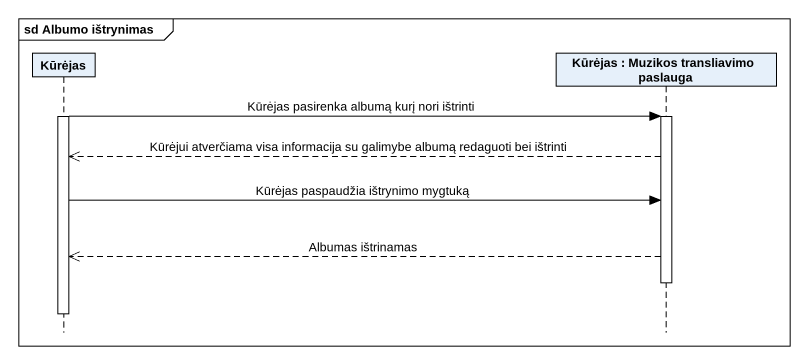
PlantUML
@startuml
mainframe sd Albumo ištrynimas
hide footbox
participant Kūrėjas
participant "Kūrėjas : Muzikos transliavimo paslauga" as Kūrėjas_2

activate Kūrėjas
Kūrėjas -> Kūrėjas_2 : Kūrėjas pasirenka albumą kurį nori ištrinti
activate Kūrėjas_2
Kūrėjas_2 -->> Kūrėjas : Kūrėjui atverčiama visa informacija su galimybe albumą redaguoti bei ištrinti
Kūrėjas -> Kūrėjas_2 : Kūrėjas paspaudžia ištrynimo mygtuką
Kūrėjas_2 -->> Kūrėjas : Albumas ištrinamas
deactivate Kūrėjas_2
deactivate Kūrėjas
@enduml
